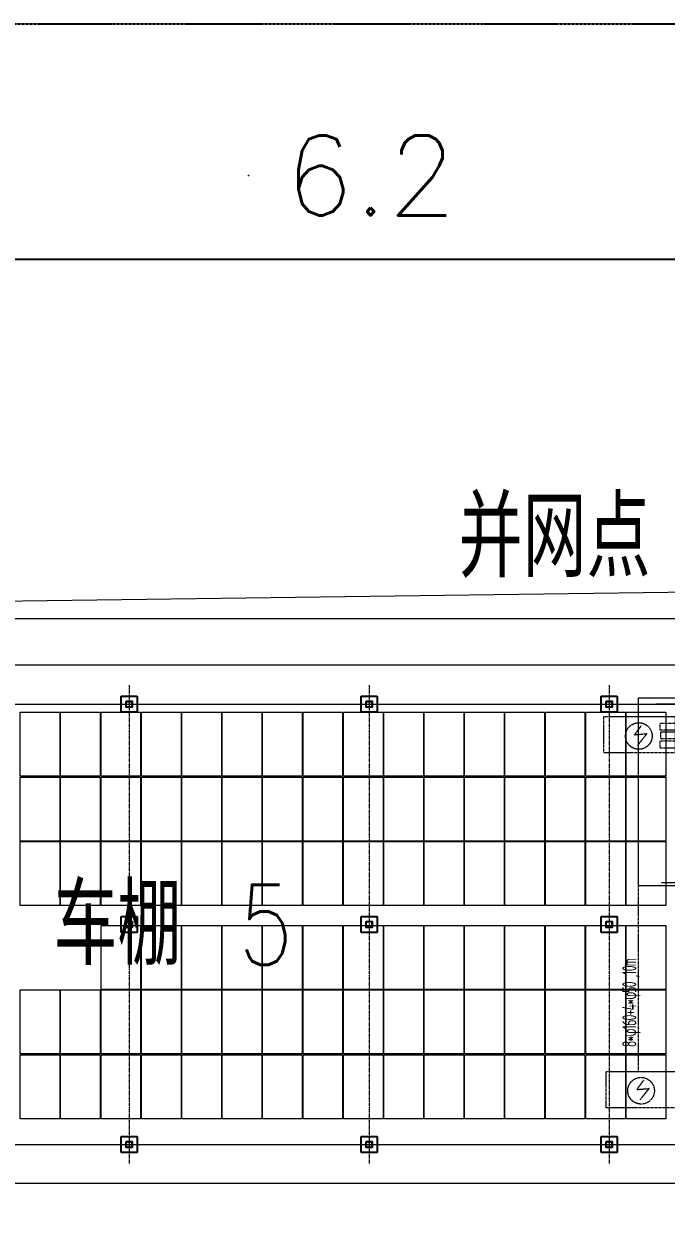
# Model space of a CAD drawing. Header units: millimetres. Extents: x 2511 to 152931, y 805 to 220503.
# Drawn here: x 45393 to 61454, y 190731 to 220503 of the extents above; entities that cross this region are included whole.
import ezdxf
from ezdxf.enums import TextEntityAlignment as Align

# ---------------------------------------------------------------- set-up
doc = ezdxf.new("R2010")
doc.units = ezdxf.units.MM
doc.linetypes.add('CENTERX2', pattern=[4, 2.5, -0.5, 0.5, -0.5])
for name, color, linetype in [('A-DOOR', 51, 'Continuous'), ('GCD', 1, 'Continuous'), ('KZ', 2, 'Continuous'), ('LABEL', 7, 'Continuous'), ('PUB_DIM', 3, 'Continuous'), ('PUB_TEXT', 7, 'Continuous'), ('TK', 7, 'Continuous'), ('组件250', 5, 'Continuous'), ('规划红线', 5, 'Continuous')]:
    doc.layers.add(name, color=color, linetype=linetype)
doc.layers.add('系统图文字', color=7, linetype='Continuous', lineweight=15)
doc.styles.add('_HZTXT', font='txt.shx', dxfattribs={"width": 0.8, "bigfont": 'hztxt.shx'})
doc.styles.add('DIM_FONT', font='SIMPLEX.shx', dxfattribs={"width": 0.3, "bigfont": 'GBCBIG.shx'})
doc.styles.add('HZ', font='romanS.shx', dxfattribs={"width": 0.8, "bigfont": 'hztxt.shx'})
doc.styles.add('系统图文字', font='tssdeng.shx', dxfattribs={"width": 0.5, "bigfont": 'hztxt.shx'})
doc.dimstyles.new('DIMN500', dxfattribs={"dimscale": 5, "dimtxt": 300, "dimasz": 1, "dimexe": 250, "dimexo": 300, "dimgap": 150, "dimtad": 1, "dimdec": 0, "dimdsep": 46, "dimtxsty": 'DIM_FONT', "dimblk": '_dimx', "dimcen": 2.5, "dimclrt": 7, "dimadec": 0, "dimazin": 0, "dimtfac": 1, "dimtdec": 0, "dimtix": 1, "dimtmove": 2, "dimatfit": 3, "dimldrblk": '_dimx', "dimfxl": 1, "dimarcsym": 0})

# ---------------------------------------------------------------- blocks, each defined once
blk = doc.blocks.new('_dimx')
blk.add_line((-150, 0), (150, 0))
at = {"const_width": 50}
blk.add_lwpolyline([(-70, -70), (70, 70)], dxfattribs=at)
blk = doc.blocks.new('*D13')
at = {"layer": 'Defpoints', "color": 0, "transparency": 16777216}
for p in [(116594, 214628), (13571, 209640), (116594, 209650)]:
    blk.add_point(p, dxfattribs=at)
at = {"layer": 'PUB_DIM', "color": 0, "lineweight": -2, "transparency": 16777216}
for p, q in [((13571, 211140), (13570, 215868)), ((116594, 211150), (116593, 215878)), ((13576, 214618), (116589, 214628))]:
    blk.add_line(p, q, dxfattribs=at)
at = {"layer": 'PUB_DIM', "color": 0, "lineweight": -2, "transparency": 16777216, "xscale": 5, "yscale": 5, "zscale": 5}
for p, rotation in [((13571, 214618), 180.0055614551142), ((116594, 214628), 0.0055614551142374)]:
    blk.add_blockref('_dimx', p, dxfattribs=dict(at, rotation=rotation))
at = {"layer": 'PUB_DIM', "color": 7, "lineweight": 0, "transparency": 16777216, "insert": (65082, 216123), "char_height": 1500, "attachment_point": 5, "rotation": 0.0056, "style": 'DIM_FONT'}
blk.add_mtext('103.0m', dxfattribs=at)
blk = doc.blocks.new('1232a111')
at = {"layer": 'KZ'}
h = blk.add_hatch(color=5, dxfattribs=at)
h.dxf.hatch_style = 1
h.paths.add_polyline_path([(0, 0), (0, -150), (150, -150), (150, 0)])
h.paths.add_polyline_path([(6, -6), (144, -6), (144, -144), (6, -144)], flags=16)
for points in [[(0, 0), (150, 0), (150, -150), (0, -150)], [(6, -6), (144, -6), (144, -144), (6, -144)]]:
    blk.add_lwpolyline(points, close=True, dxfattribs=at)
blk = doc.blocks.new('A$C189225BF')
at = {"layer": 'A-DOOR', "linetype": 'ByBlock'}
for p, q in [((0, 400), (400, 400)), ((0, 0), (0, 400)), ((400, 400), (400, 0)), ((400, 0), (0, 0))]:
    blk.add_line(p, q, dxfattribs=at)
at = {"layer": 'KZ'}
blk.add_blockref('1232a111', (125, 275), dxfattribs=at)

msp = doc.modelspace()

# ---------------------------------------------------------------- linework, layer by layer
at = {"layer": 'A-DOOR', "color": 5, "linetype": 'ByBlock', "lineweight": 0}
for p, q in [((84025.13, 204478.71), (14025.13, 204478.71)), ((84025.13, 191518.71), (14025.13, 191518.71))]:
    msp.add_line(p, q, dxfattribs=at)
at = {"layer": 'A-DOOR', "color": 8, "linetype": 'CENTERX2', "lineweight": 0, "ltscale": 0.3}
for p, q in [((48025.13, 203975.88), (48025.13, 192021.54)), ((54025.13, 203975.88), (54025.13, 192021.54))]:
    msp.add_line(p, q, dxfattribs=at)
at = {"layer": 'A-DOOR', "color": 8, "linetype": 'CENTERX2', "lineweight": 0, "ltscale": 0.3, "transparency": 33554470}
msp.add_line((60025.13, 203975.88), (60025.13, 192021.54), dxfattribs=at)
at = {"layer": 'A-DOOR', "color": 8, "linetype": 'ByBlock', "lineweight": 0}
for p, q in [((14025.13, 203498.71), (84025.13, 203498.71)), ((14025.13, 192498.71), (84025.13, 192498.71))]:
    msp.add_line(p, q, dxfattribs=at)
at = {"layer": 'A-DOOR', "color": 8, "linetype": 'CENTERX2', "lineweight": 0, "transparency": 33554470}
for p, q in [((60830.94, 202966.85), (60660.59, 202735.98)), ((60660.59, 202735.98), (60968.85, 202762.3)), ((60968.85, 202762.3), (60737.66, 202470.67)), ((60753.2, 202673.95), (60753.2, 194323.87)), ((84264.57, 199038.71), (61336.78, 199038.71)), ((60886.95, 194101.63), (60716.6, 193870.75)), ((60716.6, 193870.75), (61024.86, 193897.08)), ((61024.86, 193897.08), (60793.67, 193605.44))]:
    msp.add_line(p, q, dxfattribs=at)
at = {"layer": 'A-DOOR', "lineweight": 0, "transparency": 33554470}
for p, q in [((60434.07, 201678.75), (60454.07, 201678.75)), ((60434.07, 194738.75), (60454.07, 194738.75))]:
    msp.add_line(p, q, dxfattribs=at)
at = {"layer": 'A-DOOR', "linetype": 'ByBlock', "lineweight": 0}
msp.add_line((60434.07, 197968.75), (60454.07, 197968.75), dxfattribs=at)
at = {"layer": 'A-DOOR', "color": 0, "linetype": 'CENTERX2'}
msp.add_lwpolyline([(2511.4, 220503.5), (152931.12, 220503.5), (152931.12, 805.39), (2511.4, 805.39)], close=True, dxfattribs=at)
at = {"layer": 'A-DOOR', "color": 8, "linetype": 'ByBlock', "lineweight": 0, "transparency": 33554470}
msp.add_lwpolyline([(60763.43, 203661.59), (83763.43, 203661.59), (83763.43, 198961.59), (60763.43, 198961.59)], close=True, dxfattribs=at)
at = {"layer": 'A-DOOR', "color": 8, "linetype": 'CENTERX2', "lineweight": 0, "transparency": 33554470}
for points in [[(59896.02, 203189.09), (61676.73, 203189.09), (61676.73, 202282.56), (59896.02, 202282.56)], [(61304.57, 203029.91), (62341.31, 203029.91), (62341.31, 202850.31), (61304.57, 202850.31)], [(61317.69, 202812.39), (62354.44, 202812.39), (62354.44, 202632.8), (61317.69, 202632.8)], [(61304.57, 202581.71), (62341.31, 202581.71), (62341.31, 202402.11), (61304.57, 202402.11)], [(59952.02, 194323.87), (61732.74, 194323.87), (61732.74, 193417.33), (59952.02, 193417.33)]]:
    msp.add_lwpolyline(points, close=True, dxfattribs=at)
for centre in [(60770.11, 202705.59), (60826.12, 193840.37)]:
    msp.add_circle(centre, 332.89, dxfattribs=at)
at = {"layer": 'GCD', "color": 8, "linetype": 'Continuous', "lineweight": 0}
msp.add_point((51015.08, 216715.88, 6200), dxfattribs=at)
at = {"layer": 'LABEL', "color": 8, "linetype": 'Continuous', "lineweight": 0}
msp.add_line((79222.08, 206521.88), (20633.08, 205754.88), dxfattribs=at)
at = {"layer": 'TK', "color": 8, "lineweight": 0, "ltscale": 10, "transparency": 33554470}
msp.add_line((84384.62, 203498.71), (61197.52, 203498.71), dxfattribs=at)
at = {"layer": '组件250', "color": 4, "lineweight": 0, "transparency": 33554470}
for points in [[(45304.08, 203298.74), (46294.08, 203298.74), (46294.08, 201698.74), (45304.08, 201698.74)], [(46314.08, 203298.74), (47304.08, 203298.74), (47304.08, 201698.74), (46314.08, 201698.74)], [(47324.08, 203298.74), (48314.08, 203298.74), (48314.08, 201698.74), (47324.08, 201698.74)], [(48334.08, 203298.74), (49324.08, 203298.74), (49324.08, 201698.74), (48334.08, 201698.74)], [(49344.08, 203298.74), (50334.08, 203298.74), (50334.08, 201698.74), (49344.08, 201698.74)], [(50354.08, 203298.74), (51344.08, 203298.74), (51344.08, 201698.74), (50354.08, 201698.74)], [(51364.08, 203298.74), (52354.08, 203298.74), (52354.08, 201698.74), (51364.08, 201698.74)], [(52374.08, 203298.74), (53364.08, 203298.74), (53364.08, 201698.74), (52374.08, 201698.74)], [(53384.08, 203298.74), (54374.08, 203298.74), (54374.08, 201698.74), (53384.08, 201698.74)], [(54394.08, 203298.75), (55384.08, 203298.75), (55384.08, 201698.75), (54394.08, 201698.75)], [(55404.08, 203298.75), (56394.08, 203298.75), (56394.08, 201698.75), (55404.08, 201698.75)], [(56414.08, 203298.75), (57404.08, 203298.75), (57404.08, 201698.75), (56414.08, 201698.75)], [(57424.08, 203298.75), (58414.08, 203298.75), (58414.08, 201698.75), (57424.08, 201698.75)], [(58434.08, 203298.75), (59424.08, 203298.75), (59424.08, 201698.75), (58434.08, 201698.75)], [(59444.07, 203298.75), (60434.07, 203298.75), (60434.07, 201698.75), (59444.07, 201698.75)], [(60454.07, 203298.75), (61444.07, 203298.75), (61444.07, 201698.75), (60454.07, 201698.75)], [(45304.08, 201678.74), (46294.08, 201678.74), (46294.08, 200078.74), (45304.08, 200078.74)], [(46314.08, 201678.74), (47304.08, 201678.74), (47304.08, 200078.74), (46314.08, 200078.74)], [(47324.08, 201678.74), (48314.08, 201678.74), (48314.08, 200078.74), (47324.08, 200078.74)], [(48334.08, 201678.74), (49324.08, 201678.74), (49324.08, 200078.74), (48334.08, 200078.74)], [(49344.08, 201678.74), (50334.08, 201678.74), (50334.08, 200078.74), (49344.08, 200078.74)], [(50354.08, 201678.74), (51344.08, 201678.74), (51344.08, 200078.74), (50354.08, 200078.74)], [(51364.08, 201678.74), (52354.08, 201678.74), (52354.08, 200078.74), (51364.08, 200078.74)], [(52374.08, 201678.74), (53364.08, 201678.74), (53364.08, 200078.74), (52374.08, 200078.74)], [(53384.08, 201678.74), (54374.08, 201678.74), (54374.08, 200078.74), (53384.08, 200078.74)], [(54394.08, 201678.75), (55384.08, 201678.75), (55384.08, 200078.75), (54394.08, 200078.75)], [(55404.08, 201678.75), (56394.08, 201678.75), (56394.08, 200078.75), (55404.08, 200078.75)], [(56414.08, 201678.75), (57404.08, 201678.75), (57404.08, 200078.75), (56414.08, 200078.75)], [(57424.08, 201678.75), (58414.08, 201678.75), (58414.08, 200078.75), (57424.08, 200078.75)], [(58434.08, 201678.75), (59424.08, 201678.75), (59424.08, 200078.75), (58434.08, 200078.75)], [(59444.07, 201678.75), (60434.07, 201678.75), (60434.07, 200078.75), (59444.07, 200078.75)], [(60454.07, 201678.75), (61444.07, 201678.75), (61444.07, 200078.75), (60454.07, 200078.75)], [(45304.08, 200068.74), (46294.08, 200068.74), (46294.08, 198468.74), (45304.08, 198468.74)], [(46314.08, 200068.74), (47304.08, 200068.74), (47304.08, 198468.74), (46314.08, 198468.74)], [(47324.08, 200068.74), (48314.08, 200068.74), (48314.08, 198468.74), (47324.08, 198468.74)], [(48334.08, 200068.74), (49324.08, 200068.74), (49324.08, 198468.74), (48334.08, 198468.74)], [(49344.08, 200068.74), (50334.08, 200068.74), (50334.08, 198468.74), (49344.08, 198468.74)], [(50354.08, 200068.74), (51344.08, 200068.74), (51344.08, 198468.74), (50354.08, 198468.74)], [(51364.08, 200068.74), (52354.08, 200068.74), (52354.08, 198468.74), (51364.08, 198468.74)], [(52374.08, 200068.74), (53364.08, 200068.74), (53364.08, 198468.74), (52374.08, 198468.74)], [(53384.08, 200068.74), (54374.08, 200068.74), (54374.08, 198468.74), (53384.08, 198468.74)], [(54394.08, 200068.74), (55384.08, 200068.74), (55384.08, 198468.74), (54394.08, 198468.74)], [(55404.08, 200068.75), (56394.08, 200068.75), (56394.08, 198468.75), (55404.08, 198468.75)], [(56414.08, 200068.75), (57404.08, 200068.75), (57404.08, 198468.75), (56414.08, 198468.75)], [(57424.08, 200068.75), (58414.08, 200068.75), (58414.08, 198468.75), (57424.08, 198468.75)], [(58434.08, 200068.75), (59424.08, 200068.75), (59424.08, 198468.75), (58434.08, 198468.75)], [(59444.07, 200068.75), (60434.07, 200068.75), (60434.07, 198468.75), (59444.07, 198468.75)], [(60454.07, 200068.75), (61444.07, 200068.75), (61444.07, 198468.75), (60454.07, 198468.75)], [(47324.08, 197968.74), (48314.08, 197968.74), (48314.08, 196368.74), (47324.08, 196368.74)], [(48334.08, 197968.74), (49324.08, 197968.74), (49324.08, 196368.74), (48334.08, 196368.74)], [(49344.08, 197968.74), (50334.08, 197968.74), (50334.08, 196368.74), (49344.08, 196368.74)], [(50354.08, 197968.74), (51344.08, 197968.74), (51344.08, 196368.74), (50354.08, 196368.74)], [(51364.08, 197968.74), (52354.08, 197968.74), (52354.08, 196368.74), (51364.08, 196368.74)], [(52374.08, 197968.74), (53364.08, 197968.74), (53364.08, 196368.74), (52374.08, 196368.74)], [(53384.08, 197968.74), (54374.08, 197968.74), (54374.08, 196368.74), (53384.08, 196368.74)], [(54394.08, 197968.75), (55384.08, 197968.75), (55384.08, 196368.75), (54394.08, 196368.75)], [(55404.08, 197968.75), (56394.08, 197968.75), (56394.08, 196368.75), (55404.08, 196368.75)], [(56414.08, 197968.75), (57404.08, 197968.75), (57404.08, 196368.75), (56414.08, 196368.75)], [(57424.08, 197968.75), (58414.08, 197968.75), (58414.08, 196368.75), (57424.08, 196368.75)], [(58434.08, 197968.75), (59424.08, 197968.75), (59424.08, 196368.75), (58434.08, 196368.75)], [(59444.07, 197968.75), (60434.07, 197968.75), (60434.07, 196368.75), (59444.07, 196368.75)], [(60454.07, 197968.75), (61444.07, 197968.75), (61444.07, 196368.75), (60454.07, 196368.75)], [(45304.08, 196358.74), (46294.08, 196358.74), (46294.08, 194758.74), (45304.08, 194758.74)], [(46314.08, 196358.74), (47304.08, 196358.74), (47304.08, 194758.74), (46314.08, 194758.74)], [(47324.08, 196358.74), (48314.08, 196358.74), (48314.08, 194758.74), (47324.08, 194758.74)], [(48334.08, 196358.74), (49324.08, 196358.74), (49324.08, 194758.74), (48334.08, 194758.74)], [(49344.08, 196358.74), (50334.08, 196358.74), (50334.08, 194758.74), (49344.08, 194758.74)], [(50354.08, 196358.74), (51344.08, 196358.74), (51344.08, 194758.74), (50354.08, 194758.74)], [(51364.08, 196358.74), (52354.08, 196358.74), (52354.08, 194758.74), (51364.08, 194758.74)], [(52374.08, 196358.74), (53364.08, 196358.74), (53364.08, 194758.74), (52374.08, 194758.74)], [(53384.08, 196358.74), (54374.08, 196358.74), (54374.08, 194758.74), (53384.08, 194758.74)], [(54394.08, 196358.74), (55384.08, 196358.74), (55384.08, 194758.74), (54394.08, 194758.74)], [(55404.08, 196358.75), (56394.08, 196358.75), (56394.08, 194758.75), (55404.08, 194758.75)], [(56414.08, 196358.75), (57404.08, 196358.75), (57404.08, 194758.75), (56414.08, 194758.75)], [(57424.08, 196358.75), (58414.08, 196358.75), (58414.08, 194758.75), (57424.08, 194758.75)], [(58434.08, 196358.75), (59424.08, 196358.75), (59424.08, 194758.75), (58434.08, 194758.75)], [(59444.07, 196358.75), (60434.07, 196358.75), (60434.07, 194758.75), (59444.07, 194758.75)], [(60454.07, 196358.75), (61444.07, 196358.75), (61444.07, 194758.75), (60454.07, 194758.75)], [(45304.08, 194738.74), (46294.08, 194738.74), (46294.08, 193138.74), (45304.08, 193138.74)], [(46314.08, 194738.74), (47304.08, 194738.74), (47304.08, 193138.74), (46314.08, 193138.74)], [(47324.08, 194738.74), (48314.08, 194738.74), (48314.08, 193138.74), (47324.08, 193138.74)], [(48334.08, 194738.74), (49324.08, 194738.74), (49324.08, 193138.74), (48334.08, 193138.74)], [(49344.08, 194738.74), (50334.08, 194738.74), (50334.08, 193138.74), (49344.08, 193138.74)], [(50354.08, 194738.74), (51344.08, 194738.74), (51344.08, 193138.74), (50354.08, 193138.74)], [(51364.08, 194738.74), (52354.08, 194738.74), (52354.08, 193138.74), (51364.08, 193138.74)], [(52374.08, 194738.74), (53364.08, 194738.74), (53364.08, 193138.74), (52374.08, 193138.74)], [(53384.08, 194738.74), (54374.08, 194738.74), (54374.08, 193138.74), (53384.08, 193138.74)], [(54394.08, 194738.74), (55384.08, 194738.74), (55384.08, 193138.74), (54394.08, 193138.74)], [(55404.08, 194738.75), (56394.08, 194738.75), (56394.08, 193138.75), (55404.08, 193138.75)], [(56414.08, 194738.75), (57404.08, 194738.75), (57404.08, 193138.75), (56414.08, 193138.75)], [(57424.08, 194738.75), (58414.08, 194738.75), (58414.08, 193138.75), (57424.08, 193138.75)], [(58434.08, 194738.75), (59424.08, 194738.75), (59424.08, 193138.75), (58434.08, 193138.75)], [(59444.07, 194738.75), (60434.07, 194738.75), (60434.07, 193138.75), (59444.07, 193138.75)], [(60454.07, 194738.75), (61444.07, 194738.75), (61444.07, 193138.75), (60454.07, 193138.75)]]:
    msp.add_lwpolyline(points, close=True, dxfattribs=at)
at = {"layer": '规划红线', "lineweight": 0}
msp.add_line((13571.08, 205639.88), (116594.08, 205649.88), dxfattribs=at)

# ---------------------------------------------------------------- block references
at = {"layer": 'A-DOOR', "linetype": 'ByBlock', "lineweight": 0}
for p in [(47824.73, 203298.65), (53824.73, 203298.65), (47824.73, 197798.65), (53824.73, 197798.65), (47824.73, 192298.65), (53824.73, 192298.65)]:
    msp.add_blockref('A$C189225BF', p, dxfattribs=at)
at = {"layer": 'A-DOOR', "color": 8, "linetype": 'ByBlock', "lineweight": 0, "transparency": 33554470}
for p in [(59824.73, 203298.65), (59824.73, 197798.65), (59824.73, 192298.65)]:
    msp.add_blockref('A$C189225BF', p, dxfattribs=at)

# ---------------------------------------------------------------- texts
at = {"layer": 'GCD', "color": 8, "linetype": 'Continuous', "lineweight": 0, "style": 'HZ'}
msp.add_text('6.2', height=2000, dxfattribs=at).set_placement((54065.08, 216715.88), align=Align.MIDDLE)
at = {"layer": 'PUB_TEXT', "lineweight": 0, "style": '_HZTXT', "width": 0.8}
msp.add_text('车棚 5', height=2000, dxfattribs=at).set_placement((46131.66, 196986.58))
at = {"layer": 'PUB_TEXT', "lineweight": 0, "insert": (56262.62, 208673.35), "char_height": 2000, "width": 8758.2933, "attachment_point": 1, "style": '_HZTXT'}
msp.add_mtext('并网点 1   ', dxfattribs=at)
at = {"layer": '系统图文字', "color": 8, "linetype": 'ByBlock', "lineweight": 0, "transparency": 33554470, "insert": (60585.75, 196026.56), "char_height": 351.5813, "width": 4631.798, "attachment_point": 5, "rotation": 90, "style": '系统图文字'}
msp.add_mtext('{\\W0.65;\\T0.8;8*φ160+4*φ50 ,10m}', dxfattribs=at)

# ---------------------------------------------------------------- dimensions: what is measured, and where the dimension line sits
at = {"layer": 'PUB_DIM', "color": 8, "lineweight": 0}
dim = msp.add_aligned_dim(p1=(13571.08, 209639.88), p2=(116594.08, 209649.88), distance=4978.34, dimstyle='DIMN500', override={"dimdec": 1, "dimlfac": 0.001, "dimzin": 5, "dimpost": 'm', "dimblk1": '_dimx', "dimblk2": '_dimx', "dimsah": 1, "dimtdec": 1}, dxfattribs=at)
dim.commit()
dim.dimension.update_dxf_attribs({"geometry": '*D13', "text_midpoint": (65081.95, 216123.22)})

doc.saveas('drawing.dxf')
